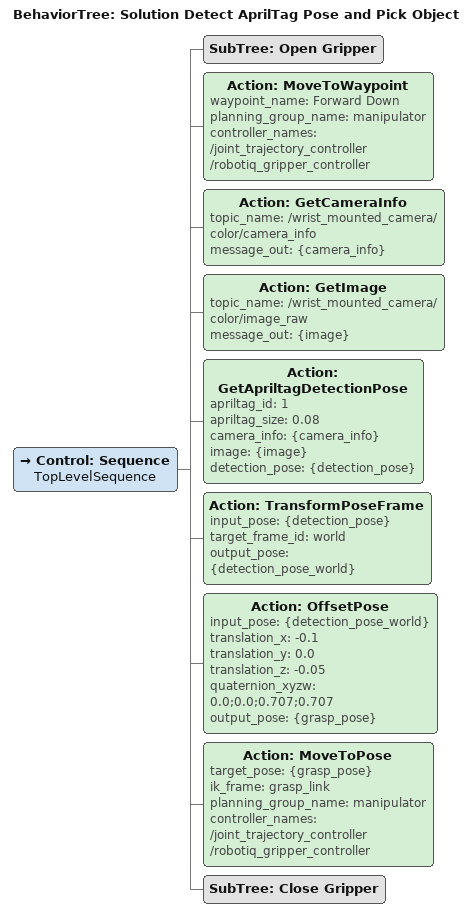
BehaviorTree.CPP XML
<?xml version="1.0"?>
  <root BTCPP_format="4" main_tree_to_execute="Solution Detect AprilTag Pose and Pick Object">
    <BehaviorTree ID="Solution Detect AprilTag Pose and Pick Object" _description="Detects the pose of an AprilTag given a target ID and size, transforms it to a grasp target pose, and moves to that pose.">
        <Control ID="Sequence" name="TopLevelSequence">
            <SubTree ID="Open Gripper"/>
            <Action ID="MoveToWaypoint" waypoint_name="Forward Down" planning_group_name="manipulator" controller_names="/joint_trajectory_controller /robotiq_gripper_controller"/>
            <Action ID="GetCameraInfo" topic_name="/wrist_mounted_camera/color/camera_info" message_out="{camera_info}"/>
            <Action ID="GetImage" topic_name="/wrist_mounted_camera/color/image_raw" message_out="{image}"/>
            <Action ID="GetApriltagDetectionPose" apriltag_id="1" apriltag_size="0.08" camera_info="{camera_info}" image="{image}" detection_pose="{detection_pose}"/>
            <Action ID="TransformPoseFrame" input_pose="{detection_pose}" target_frame_id="world" output_pose="{detection_pose_world}"/>
            <Action ID="OffsetPose" input_pose="{detection_pose_world}" translation_x="-0.1" translation_y="0.0" translation_z="-0.05" quaternion_xyzw="0.0;0.0;0.707;0.707" output_pose="{grasp_pose}"/>
            <Action ID="MoveToPose" target_pose="{grasp_pose}" ik_frame="grasp_link" planning_group_name="manipulator" controller_names="/joint_trajectory_controller /robotiq_gripper_controller"/>
            <SubTree ID="Close Gripper"/>
        </Control>
    </BehaviorTree>
</root>
